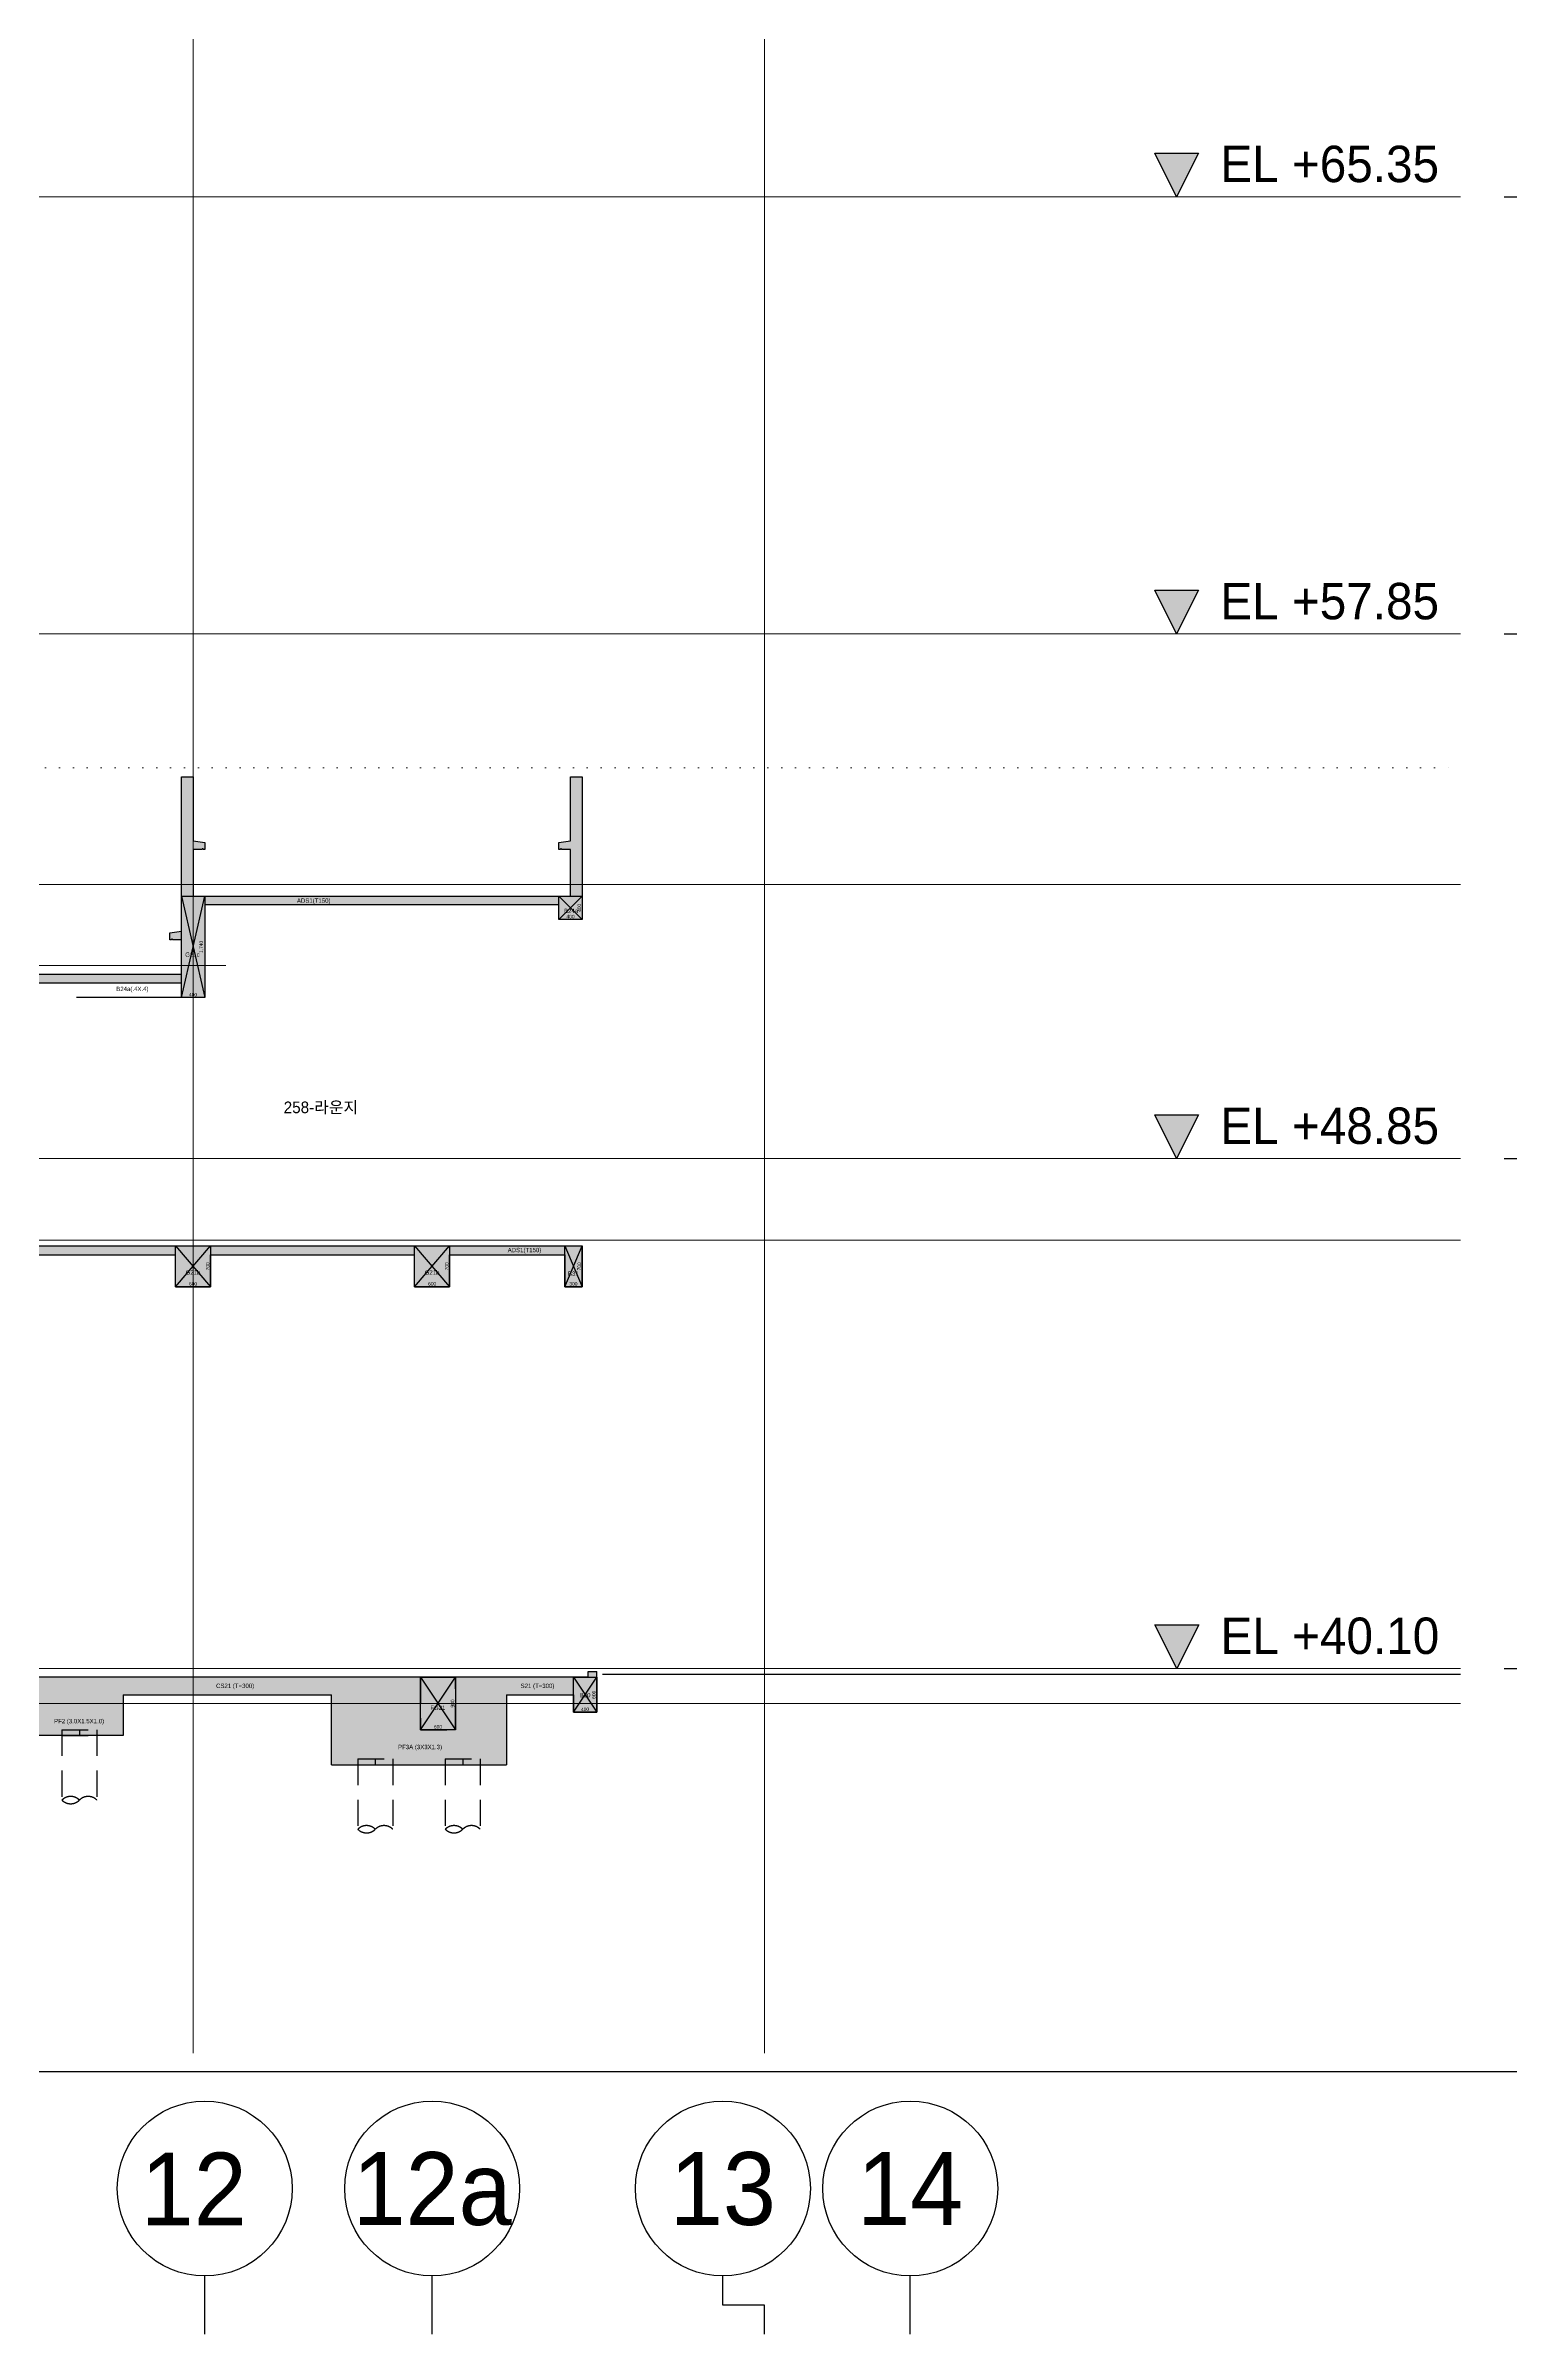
# Model space of a CAD drawing. Header units: millimetres. Extents: x 0 to 841000, y -242618 to -87908.
# Drawn here: x 146369 to 171486, y -166658 to -127398 of the extents above; entities that cross this region are included whole.
import ezdxf
from ezdxf.enums import TextEntityAlignment as Align

# ---------------------------------------------------------------- set-up
doc = ezdxf.new("R2010")
doc.units = ezdxf.units.MM
doc.header["$LTSCALE"] = 250
for name, pattern in [('DOT', [6.35, 0, -6.35]), ('HID', [2.8, 1.8, -1]), ('HIDDEN', [9.525, 6.35, -3.175]), ('PHANTOM2', [31.75, 15.875, -3.175, 3.175, -3.175, 3.175, -3.175])]:
    doc.linetypes.add(name, pattern=pattern)
doc.layers.get('Defpoints').update_dxf_attribs({"color": 151})
for name, color, linetype in [('A-CON', 2, 'Continuous'), ('A-CON-HID', 4, 'HID'), ('A-DIM', 7, 'Continuous'), ('A-SITE', 3, 'PHANTOM2'), ('A-SYM-LEVEL', 7, 'Continuous'), ('구조SOLID', 253, 'Continuous'), ('기초', 5, 'HIDDEN')]:
    doc.layers.add(name, color=color, linetype=linetype)
doc.layers.add('A-SYM-BUB', color=7, linetype='Continuous', lineweight=25)
doc.layers.add('CEN', color=1, linetype='Continuous', lineweight=9)
for name, color, linetype, plot in [('AS-HIDLINE', 205, 'Continuous', False), ('NO-TEXT', 150, 'Continuous', False), ('NOPLOT', 191, 'Continuous', False)]:
    doc.layers.add(name, color=color, linetype=linetype, plot=plot)
doc.styles.add('Gdim', font='Dotum.ttf')
doc.styles.add('Gtx', font='Dotum.ttf')
doc.styles.get("Standard").update_dxf_attribs({"font": 'Dotum.ttf'})
doc.dimstyles.new('G-Xdim', dxfattribs={"dimscale": 30, "dimtxt": 2, "dimasz": 1, "dimexe": 1.2, "dimexo": 1.2, "dimgap": 0, "dimtad": 1, "dimdec": 1, "dimdsep": 46, "dimlunit": 6, "dimtxsty": 'Gdim', "dimcen": 1, "dimse1": 1, "dimse2": 1, "dimsd1": 1, "dimsd2": 1, "dimclrd": 1, "dimclre": 1, "dimclrt": 256, "dimadec": 0, "dimazin": 0, "dimtfac": 1, "dimtdec": 1, "dimtix": 1, "dimtmove": 2, "dimatfit": 1, "dimfxl": 2, "dimtolj": 1, "dimlwd": -1, "dimlwe": -1, "dimarcsym": 0})
doc.dimstyles.new('Gdim250', dxfattribs={"dimscale": 250, "dimtxt": 3, "dimasz": 1.2, "dimexe": 2, "dimexo": 3, "dimgap": 1, "dimtad": 1, "dimdsep": 46, "dimlunit": 6, "dimtxsty": 'Standard', "dimblk1": '_CIDOT', "dimblk2": '_CIDOT', "dimsah": 1, "dimcen": 2.5, "dimdle": 2, "dimclrd": 1, "dimclre": 1, "dimclrt": 3, "dimazin": 2, "dimtfac": 1, "dimtix": 1, "dimtmove": 2, "dimatfit": 3, "dimldrblk": '_CIDOT', "dimfxl": 2, "dimtolj": 1, "dimtzin": 0, "dimarcsym": 0})

# ---------------------------------------------------------------- blocks, each defined once
blk = doc.blocks.new('*D377')
at = {"layer": 'Defpoints', "color": 0, "linetype": 'Continuous', "transparency": 16777216}
for p in [(-400, -1740), (0, -1720), (0, -1740)]:
    blk.add_point(p, dxfattribs=at)
at = {"layer": 'AS-HIDLINE', "linetype": 'Continuous', "transparency": 16777216, "insert": (-200, -1690), "char_height": 60, "attachment_point": 5, "style": 'Gdim'}
blk.add_mtext('\\A1;400', dxfattribs=at)
blk = doc.blocks.new('*D378')
at = {"layer": 'Defpoints', "color": 0, "linetype": 'Continuous', "transparency": 16777216}
for p in [(0, 0), (-20, 0), (0, -1740)]:
    blk.add_point(p, dxfattribs=at)
at = {"layer": 'AS-HIDLINE', "linetype": 'Continuous', "transparency": 16777216, "insert": (-56, -870), "char_height": 60, "attachment_point": 5, "rotation": 90, "style": 'Gdim'}
blk.add_mtext('\\A1;1,740', dxfattribs=at)
blk = doc.blocks.new('*D313')
at = {"layer": 'Defpoints', "color": 0, "linetype": 'Continuous', "transparency": 16777216}
for p in [(-170, -600), (230, -580), (230, -600)]:
    blk.add_point(p, dxfattribs=at)
at = {"layer": 'AS-HIDLINE', "linetype": 'Continuous', "transparency": 16777216, "insert": (30, -550), "char_height": 60, "attachment_point": 5, "style": 'Gdim'}
blk.add_mtext('\\A1;400', dxfattribs=at)
blk = doc.blocks.new('*D314')
at = {"layer": 'Defpoints', "color": 0, "linetype": 'Continuous', "transparency": 16777216}
for p in [(230, 0), (210, 0), (230, -600)]:
    blk.add_point(p, dxfattribs=at)
at = {"layer": 'AS-HIDLINE', "linetype": 'Continuous', "transparency": 16777216, "insert": (180, -300), "char_height": 60, "attachment_point": 5, "rotation": 90, "style": 'Gdim'}
blk.add_mtext('\\A1;600', dxfattribs=at)
blk = doc.blocks.new('*D359')
at = {"layer": 'Defpoints', "color": 0, "linetype": 'Continuous', "transparency": 16777216}
for p in [(-550, -900), (50, -880), (50, -900)]:
    blk.add_point(p, dxfattribs=at)
at = {"layer": 'AS-HIDLINE', "linetype": 'Continuous', "transparency": 16777216, "insert": (-250, -850), "char_height": 60, "attachment_point": 5, "style": 'Gdim'}
blk.add_mtext('\\A1;600', dxfattribs=at)
blk = doc.blocks.new('*D360')
at = {"layer": 'Defpoints', "color": 0, "linetype": 'Continuous', "transparency": 16777216}
for p in [(50, 0), (30, 0), (50, -900)]:
    blk.add_point(p, dxfattribs=at)
at = {"layer": 'AS-HIDLINE', "linetype": 'Continuous', "transparency": 16777216, "insert": (0, -450), "char_height": 60, "attachment_point": 5, "rotation": 90, "style": 'Gdim'}
blk.add_mtext('\\A1;900', dxfattribs=at)
blk = doc.blocks.new('*D311')
at = {"layer": 'Defpoints', "color": 0, "linetype": 'Continuous', "transparency": 16777216}
for p in [(-470, -700), (130, -680), (130, -700)]:
    blk.add_point(p, dxfattribs=at)
at = {"layer": 'AS-HIDLINE', "linetype": 'Continuous', "transparency": 16777216, "insert": (-170, -650), "char_height": 60, "attachment_point": 5, "style": 'Gdim'}
blk.add_mtext('\\A1;600', dxfattribs=at)
blk = doc.blocks.new('*D312')
at = {"layer": 'Defpoints', "color": 0, "linetype": 'Continuous', "transparency": 16777216}
for p in [(130, 0), (110, 0), (130, -700)]:
    blk.add_point(p, dxfattribs=at)
at = {"layer": 'AS-HIDLINE', "linetype": 'Continuous', "transparency": 16777216, "insert": (80, -350), "char_height": 60, "attachment_point": 5, "rotation": 90, "style": 'Gdim'}
blk.add_mtext('\\A1;700', dxfattribs=at)
blk = doc.blocks.new('*D343')
at = {"layer": 'Defpoints', "color": 0, "linetype": 'Continuous', "transparency": 16777216}
for p in [(-470, -700), (130, -680), (130, -700)]:
    blk.add_point(p, dxfattribs=at)
at = {"layer": 'AS-HIDLINE', "linetype": 'Continuous', "transparency": 16777216, "insert": (-170, -650), "char_height": 60, "attachment_point": 5, "style": 'Gdim'}
blk.add_mtext('\\A1;600', dxfattribs=at)
blk = doc.blocks.new('*D344')
at = {"layer": 'Defpoints', "color": 0, "linetype": 'Continuous', "transparency": 16777216}
for p in [(130, 0), (110, 0), (130, -700)]:
    blk.add_point(p, dxfattribs=at)
at = {"layer": 'AS-HIDLINE', "linetype": 'Continuous', "transparency": 16777216, "insert": (80, -350), "char_height": 60, "attachment_point": 5, "rotation": 90, "style": 'Gdim'}
blk.add_mtext('\\A1;700', dxfattribs=at)
blk = doc.blocks.new('A$C481fd194')
blk.add_hatch(color=256).paths.add_polyline_path([(375, 750), (-375, 750), (0, 0)])
blk.add_lwpolyline([(0, 0), (-375, 750), (375, 750), (0, 0)])
blk = doc.blocks.new('A$Cabe7c8e7')
at = {"layer": 'A-SYM-LEVEL'}
for p in [(-4868, 25250), (-4868, 17750), (-4868, 8750), (-4865, 0)]:
    blk.add_blockref('A$C481fd194', p, dxfattribs=at)
at = {"layer": 'A-SYM-LEVEL', "style": 'Gdim'}
for s, p in [('EL +65.35', (-4118, 25500)), ('EL +57.85', (-4118, 18000)), ('EL +48.85', (-4118, 9000)), ('EL +40.10', (-4115, 250))]:
    blk.add_text(s, height=625, dxfattribs=at).set_placement(p)
blk = doc.blocks.new('_CIDOT')
at = {"color": 0, "linetype": 'ByBlock'}
blk.add_line((2, 0), (-1, 0), dxfattribs=at)
at = {"color": 0, "linetype": 'ByBlock', "const_width": 0.5}
blk.add_lwpolyline([(-0.25, 0, 1), (0.25, 0, 1)], format="xyb", close=True, dxfattribs=at)
blk = doc.blocks.new('*D659')
at = {"layer": 'A-DIM', "color": 1, "lineweight": -2, "transparency": 16777216}
for p, q in [((750, -40450), (4618, -40450)), ((4118, -40750), (4118, -48900)), ((750, -49200), (4618, -49200))]:
    blk.add_line(p, q, dxfattribs=at)
at = {"layer": 'Defpoints', "color": 0, "transparency": 16777216}
for p in [(0, -40450), (0, -49200), (4118, -49200)]:
    blk.add_point(p, dxfattribs=at)
at = {"layer": 'A-DIM', "color": 1, "lineweight": -2, "transparency": 16777216, "xscale": 299.9999999999998, "yscale": 299.9999999999998, "zscale": 299.9999999999998}
for p, rotation in [((4118, -40450), 90), ((4118, -49200), 270)]:
    blk.add_blockref('_CIDOT', p, dxfattribs=dict(at, rotation=rotation))
at = {"layer": 'A-DIM', "color": 3, "transparency": 16777216, "insert": (3420, -44825), "char_height": 750, "attachment_point": 5, "rotation": 90}
blk.add_mtext('\\A1;8,750', dxfattribs=at)
blk = doc.blocks.new('*D660')
at = {"layer": 'A-DIM', "color": 1, "lineweight": -2, "transparency": 16777216}
for p, q in [((750, 0), (6618, 0)), ((6118, -300), (6118, -48900)), ((750, -49200), (6618, -49200))]:
    blk.add_line(p, q, dxfattribs=at)
at = {"layer": 'Defpoints', "color": 0, "transparency": 16777216}
for p in [(0, 0), (0, -49200), (6118, -49200)]:
    blk.add_point(p, dxfattribs=at)
at = {"layer": 'A-DIM', "color": 1, "lineweight": -2, "transparency": 16777216, "xscale": 299.9999999999998, "yscale": 299.9999999999998, "zscale": 299.9999999999998}
for p, rotation in [((6118, 0), 90), ((6118, -49200), 270)]:
    blk.add_blockref('_CIDOT', p, dxfattribs=dict(at, rotation=rotation))
at = {"layer": 'A-DIM', "color": 3, "transparency": 16777216, "insert": (5420, -24600), "char_height": 750, "attachment_point": 5, "rotation": 90}
blk.add_mtext('\\A1;49,200', dxfattribs=at)
blk = doc.blocks.new('*D661')
at = {"layer": 'A-DIM', "color": 1, "lineweight": -2, "transparency": 16777216}
for p, q in [((750, -31450), (4618, -31450)), ((4118, -40150), (4118, -31750)), ((750, -40450), (4618, -40450))]:
    blk.add_line(p, q, dxfattribs=at)
at = {"layer": 'Defpoints', "color": 0, "transparency": 16777216}
for p in [(0, -31450), (4118, -31450), (0, -40450)]:
    blk.add_point(p, dxfattribs=at)
at = {"layer": 'A-DIM', "color": 1, "lineweight": -2, "transparency": 16777216, "xscale": 299.9999999999998, "yscale": 299.9999999999998, "zscale": 299.9999999999998}
for p, rotation in [((4118, -31450), 90), ((4118, -40450), 270)]:
    blk.add_blockref('_CIDOT', p, dxfattribs=dict(at, rotation=rotation))
at = {"layer": 'A-DIM', "color": 3, "transparency": 16777216, "insert": (3420, -35950), "char_height": 750, "attachment_point": 5, "rotation": 90}
blk.add_mtext('\\A1;9,000', dxfattribs=at)
blk = doc.blocks.new('*D662')
at = {"layer": 'A-DIM', "color": 1, "lineweight": -2, "transparency": 16777216}
for p, q in [((750, -23950), (4618, -23950)), ((4118, -24250), (4118, -31150)), ((750, -31450), (4618, -31450))]:
    blk.add_line(p, q, dxfattribs=at)
at = {"layer": 'Defpoints', "color": 0, "transparency": 16777216}
for p in [(0, -23950), (0, -31450), (4118, -31450)]:
    blk.add_point(p, dxfattribs=at)
at = {"layer": 'A-DIM', "color": 1, "lineweight": -2, "transparency": 16777216, "xscale": 299.9999999999998, "yscale": 299.9999999999998, "zscale": 299.9999999999998}
for p, rotation in [((4118, -23950), 90), ((4118, -31450), 270)]:
    blk.add_blockref('_CIDOT', p, dxfattribs=dict(at, rotation=rotation))
at = {"layer": 'A-DIM', "color": 3, "transparency": 16777216, "insert": (3420, -27700), "char_height": 750, "attachment_point": 5, "rotation": 90}
blk.add_mtext('\\A1;7,500', dxfattribs=at)
blk = doc.blocks.new('*D663')
at = {"layer": 'A-DIM', "color": 1, "lineweight": -2, "transparency": 16777216}
for p, q in [((750, -16950), (4618, -16950)), ((4118, -23650), (4118, -17250)), ((750, -23950), (4618, -23950))]:
    blk.add_line(p, q, dxfattribs=at)
at = {"layer": 'Defpoints', "color": 0, "transparency": 16777216}
for p in [(0, -16950), (4118, -16950), (0, -23950)]:
    blk.add_point(p, dxfattribs=at)
at = {"layer": 'A-DIM', "color": 1, "lineweight": -2, "transparency": 16777216, "xscale": 299.9999999999998, "yscale": 299.9999999999998, "zscale": 299.9999999999998}
for p, rotation in [((4118, -16950), 90), ((4118, -23950), 270)]:
    blk.add_blockref('_CIDOT', p, dxfattribs=dict(at, rotation=rotation))
at = {"layer": 'A-DIM', "color": 3, "transparency": 16777216, "insert": (3420, -20450), "char_height": 750, "attachment_point": 5, "rotation": 90}
blk.add_mtext('\\A1;7,000', dxfattribs=at)
blk = doc.blocks.new('*D93')
at = {"layer": 'Defpoints', "color": 0, "linetype": 'Continuous', "transparency": 16777216}
for p in [(-300, -700), (0, -680), (0, -700)]:
    blk.add_point(p, dxfattribs=at)
at = {"layer": 'AS-HIDLINE', "linetype": 'Continuous', "transparency": 16777216, "insert": (-150, -650), "char_height": 60, "attachment_point": 5, "style": 'Gdim'}
blk.add_mtext('\\A1;300', dxfattribs=at)
blk = doc.blocks.new('*D94')
at = {"layer": 'Defpoints', "color": 0, "linetype": 'Continuous', "transparency": 16777216}
for p in [(0, 0), (-20, 0), (0, -700)]:
    blk.add_point(p, dxfattribs=at)
at = {"layer": 'AS-HIDLINE', "linetype": 'Continuous', "transparency": 16777216, "insert": (-50, -350), "char_height": 60, "attachment_point": 5, "rotation": 90, "style": 'Gdim'}
blk.add_mtext('\\A1;700', dxfattribs=at)
blk = doc.blocks.new('A$C0084f8d2')
at = {"layer": 'NOPLOT', "linetype": 'HID'}
blk.add_line((-300, 0), (300, 0), dxfattribs=at)
at = {"layer": 'NOPLOT'}
blk.add_line((0, 100), (0, 0), dxfattribs=at)
at = {"layer": '기초', "linetype": 'HID'}
for p, q in [((-300, 100), (300, 100)), ((-300, 100), (-300, -1107, 0)), ((300, 100), (300, -1107, 0))]:
    blk.add_line(p, q, dxfattribs=at)
for centre, start, end in [((-150, -1257, 0), 45, 135), ((-150, -957, 0), 225, 315), ((150, -1257, 0), 45, 135)]:
    blk.add_arc(centre, 212, start, end, dxfattribs=at)
blk = doc.blocks.new('*D299')
at = {"layer": 'Defpoints', "color": 0, "linetype": 'Continuous', "transparency": 16777216}
for p in [(0, -380), (-400, -400), (0, -400)]:
    blk.add_point(p, dxfattribs=at)
at = {"layer": 'AS-HIDLINE', "linetype": 'Continuous', "transparency": 16777216, "insert": (-200, -350), "char_height": 60, "attachment_point": 5, "style": 'Gdim'}
blk.add_mtext('\\A1;400', dxfattribs=at)
blk = doc.blocks.new('*D300')
at = {"layer": 'Defpoints', "color": 0, "linetype": 'Continuous', "transparency": 16777216}
for p in [(0, 0), (-20, 0), (0, -400)]:
    blk.add_point(p, dxfattribs=at)
at = {"layer": 'AS-HIDLINE', "linetype": 'Continuous', "transparency": 16777216, "insert": (-50, -200), "char_height": 60, "attachment_point": 5, "rotation": 90, "style": 'Gdim'}
blk.add_mtext('\\A1;400', dxfattribs=at)
blk = doc.blocks.new('*U131')
at = {"layer": 'AS-HIDLINE', "linetype": 'Continuous'}
for p, q in [((-400, -1740), (0, 0)), ((-400, 0), (0, -1740))]:
    blk.add_line(p, q, dxfattribs=at)
blk.add_lwpolyline([(-400, -1740), (-400, 0), (0, 0), (0, -1740)], close=True, dxfattribs=at)
dim = blk.add_linear_dim(base=(-19.87, 0), p1=(0, -1740), p2=(0, 0), angle=90, dimstyle='G-Xdim', override={"dimtxsty": 'Gdim'}, dxfattribs=at)
dim.commit()
dim.dimension.update_dxf_attribs({"geometry": '*D378', "text_midpoint": (-55.69, -870)})
dim = blk.add_linear_dim(base=(0, -1720.06), p1=(-400, -1740), p2=(0, -1740), dimstyle='G-Xdim', override={"dimtxsty": 'Gdim'}, dxfattribs=at)
dim.commit()
dim.dimension.update_dxf_attribs({"geometry": '*D377', "text_midpoint": (-200, -1690.02)})
blk = doc.blocks.new('*U99')
at = {"layer": 'AS-HIDLINE', "linetype": 'Continuous'}
for p, q in [((-170.09, -600), (229.91, 0)), ((-170.09, 0), (229.91, -600))]:
    blk.add_line(p, q, dxfattribs=at)
blk.add_lwpolyline([(-170.09, -600), (-170.09, 0), (229.91, 0), (229.91, -600)], close=True, dxfattribs=at)
dim = blk.add_linear_dim(base=(210.04, 0), p1=(229.91, -600), p2=(229.91, 0), angle=90, dimstyle='G-Xdim', override={"dimtxsty": 'Gdim'}, dxfattribs=at)
dim.commit()
dim.dimension.update_dxf_attribs({"geometry": '*D314', "text_midpoint": (179.99, -300)})
dim = blk.add_linear_dim(base=(229.91, -580.06), p1=(-170.09, -600), p2=(229.91, -600), dimstyle='G-Xdim', override={"dimtxsty": 'Gdim'}, dxfattribs=at)
dim.commit()
dim.dimension.update_dxf_attribs({"geometry": '*D313', "text_midpoint": (29.91, -550.02)})
blk = doc.blocks.new('*U122')
at = {"layer": 'AS-HIDLINE', "linetype": 'Continuous'}
for p, q in [((-550, -900), (50, 0)), ((-550, 0), (50, -900))]:
    blk.add_line(p, q, dxfattribs=at)
blk.add_lwpolyline([(-550, -900), (-550, 0), (50, 0), (50, -900)], close=True, dxfattribs=at)
dim = blk.add_linear_dim(base=(30.13, 0), p1=(50, -900), p2=(50, 0), angle=90, dimstyle='G-Xdim', override={"dimtxsty": 'Gdim'}, dxfattribs=at)
dim.commit()
dim.dimension.update_dxf_attribs({"geometry": '*D360', "text_midpoint": (0.09, -450)})
dim = blk.add_linear_dim(base=(50, -880.06), p1=(-550, -900), p2=(50, -900), dimstyle='G-Xdim', override={"dimtxsty": 'Gdim'}, dxfattribs=at)
dim.commit()
dim.dimension.update_dxf_attribs({"geometry": '*D359', "text_midpoint": (-250, -850.02)})
blk = doc.blocks.new('*U98')
at = {"layer": 'AS-HIDLINE', "linetype": 'Continuous'}
for p, q in [((-470.09, -700), (129.91, 0)), ((-470.09, 0), (129.91, -700))]:
    blk.add_line(p, q, dxfattribs=at)
blk.add_lwpolyline([(-470.09, -700), (-470.09, 0), (129.91, 0), (129.91, -700)], close=True, dxfattribs=at)
dim = blk.add_linear_dim(base=(110.04, 0), p1=(129.91, -700), p2=(129.91, 0), angle=90, dimstyle='G-Xdim', override={"dimtxsty": 'Gdim'}, dxfattribs=at)
dim.commit()
dim.dimension.update_dxf_attribs({"geometry": '*D312', "text_midpoint": (79.99, -350)})
dim = blk.add_linear_dim(base=(129.91, -680.06), p1=(-470.09, -700), p2=(129.91, -700), dimstyle='G-Xdim', override={"dimtxsty": 'Gdim'}, dxfattribs=at)
dim.commit()
dim.dimension.update_dxf_attribs({"geometry": '*D311', "text_midpoint": (-170.09, -650.02)})
blk = doc.blocks.new('*U114')
at = {"layer": 'AS-HIDLINE', "linetype": 'Continuous'}
for p, q in [((-470.09, -700), (129.91, 0)), ((-470.09, 0), (129.91, -700))]:
    blk.add_line(p, q, dxfattribs=at)
blk.add_lwpolyline([(-470.09, -700), (-470.09, 0), (129.91, 0), (129.91, -700)], close=True, dxfattribs=at)
dim = blk.add_linear_dim(base=(110.04, 0), p1=(129.91, -700), p2=(129.91, 0), angle=90, dimstyle='G-Xdim', override={"dimtxsty": 'Gdim'}, dxfattribs=at)
dim.commit()
dim.dimension.update_dxf_attribs({"geometry": '*D344', "text_midpoint": (79.99, -350)})
dim = blk.add_linear_dim(base=(129.91, -680.06), p1=(-470.09, -700), p2=(129.91, -700), dimstyle='G-Xdim', override={"dimtxsty": 'Gdim'}, dxfattribs=at)
dim.commit()
dim.dimension.update_dxf_attribs({"geometry": '*D343', "text_midpoint": (-170.09, -650.02)})
blk = doc.blocks.new('A$Ca0ef00f6')
at = {"layer": 'A-DIM'}
for base, p1, p2, angle, picture, middle in [((6117.6, -49200), (0, 0), (0, -49200), 90, '*D660', (5419.8, -24600)), ((4117.6, -16950), (0, -23950), (0, -16950), 270, '*D663', (3419.8, -20450)), ((4117.6, -31450), (0, -23950), (0, -31450), 90, '*D662', (3419.8, -27700)), ((4117.6, -31450), (0, -40450), (0, -31450), 270, '*D661', (3419.8, -35950)), ((4117.6, -49200), (0, -40450), (0, -49200), 90, '*D659', (3419.8, -44825))]:
    dim = blk.add_linear_dim(base=base, p1=p1, p2=p2, angle=angle, dimstyle='Gdim250', override={"dimdec": 0}, dxfattribs=at)
    dim.commit()
    dim.dimension.update_dxf_attribs({"geometry": picture, "text_midpoint": middle})
blk = doc.blocks.new('*U95')
at = {"layer": 'AS-HIDLINE', "linetype": 'Continuous'}
for p, q in [((-300, -700), (0, 0)), ((-300, 0), (0, -700))]:
    blk.add_line(p, q, dxfattribs=at)
blk.add_lwpolyline([(-300, -700), (-300, 0), (0, 0), (0, -700)], close=True, dxfattribs=at)
dim = blk.add_linear_dim(base=(-19.87, 0), p1=(0, -700), p2=(0, 0), angle=90, dimstyle='G-Xdim', override={"dimtxsty": 'Gdim'}, dxfattribs=at)
dim.commit()
dim.dimension.update_dxf_attribs({"geometry": '*D94', "text_midpoint": (-49.91, -350)})
dim = blk.add_linear_dim(base=(0, -680.06), p1=(-300, -700), p2=(0, -700), dimstyle='G-Xdim', override={"dimtxsty": 'Gdim'}, dxfattribs=at)
dim.commit()
dim.dimension.update_dxf_attribs({"geometry": '*D93', "text_midpoint": (-150, -650.02)})
blk = doc.blocks.new('*U88')
at = {"layer": 'AS-HIDLINE', "linetype": 'Continuous'}
for p, q in [((-400, -400), (0, 0)), ((-400, 0), (0, -400))]:
    blk.add_line(p, q, dxfattribs=at)
blk.add_lwpolyline([(-400, -400), (-400, 0), (0, 0), (0, -400)], close=True, dxfattribs=at)
dim = blk.add_linear_dim(base=(-19.87, 0), p1=(0, -400), p2=(0, 0), angle=90, dimstyle='G-Xdim', override={"dimtxsty": 'Gdim'}, dxfattribs=at)
dim.commit()
dim.dimension.update_dxf_attribs({"geometry": '*D300', "text_midpoint": (-49.91, -200)})
dim = blk.add_linear_dim(base=(0, -380.06), p1=(-400, -400), p2=(0, -400), dimstyle='G-Xdim', override={"dimtxsty": 'Gdim'}, dxfattribs=at)
dim.commit()
dim.dimension.update_dxf_attribs({"geometry": '*D299', "text_midpoint": (-200, -350.02)})

msp = doc.modelspace()

# ---------------------------------------------------------------- hatches: boundary and pattern name
at = {"layer": '구조SOLID'}
h = msp.add_hatch(color=256, dxfattribs=at)
h.dxf.hatch_style = 1
h.paths.add_polyline_path([(138495.252, -143478.133), (148695.252, -143478.133), (148695.252, -143728.135), (149095.252, -143728.135), (149095.252, -142138.135), (155168.368, -142138.135), (155168.368, -142388.135), (155568.368, -142388.135), (155568.368, -139938.135), (155368.368, -139938.135), (155368.368, -141038.135), (155168.368, -141068.135), (155168.368, -141188.135), (155198.368, -141188.135), (155198.368, -141173.135), (155213.368, -141173.135), (155213.368, -141188.135), (155368.368, -141188.135), (155368.368, -141988.135), (148895.252, -141988.135), (148895.252, -141188.133), (149050.252, -141188.133), (149050.252, -141173.133), (149065.252, -141173.133), (149065.252, -141188.133), (149095.252, -141188.133), (149095.252, -141068.133), (148895.252, -141038.133), (148895.252, -139938.133), (148695.252, -139938.133), (148695.252, -142588.133), (148495.252, -142618.133), (148495.252, -142738.133), (148525.252, -142738.133), (148525.252, -142723.133), (148540.252, -142723.133), (148540.252, -142738.133), (148695.252, -142738.133), (148695.252, -143328.133), (116795.252, -143328.133), (116795.252, -143478.133), (126995.252, -143478.133), (126995.252, -144028.133), (127595.252, -144028.133), (127595.252, -143478.133), (137895.252, -143478.133), (137895.252, -144028.133), (138495.252, -144028.133)])
h = msp.add_hatch(color=256, dxfattribs=at)
h.dxf.hatch_style = 1
h.paths.add_polyline_path([(96395.252, -156688.133), (104195.252, -156688.133), (104195.252, -157888.133), (107195.252, -157888.133), (107195.252, -156688.133), (114995.252, -156688.133), (114995.252, -157888.133), (117995.252, -157888.133), (117995.252, -156688.133), (126995.252, -156688.133), (126995.252, -157288.133), (127595.252, -157288.133), (127595.252, -156688.133), (134195.253, -156688.133), (134195.253, -157288.133), (134795.253, -157288.133), (134795.253, -155688.133), (146195.252, -155688.133), (146195.252, -156388.133), (147695.252, -156388.133), (147695.252, -155688.133), (151270.252, -155688.133), (151270.252, -156888.133), (154270.252, -156888.133), (154270.252, -155688.133), (155418.368, -155688.135), (155418.368, -155988.135), (155818.368, -155988.133), (155818.368, -155288.135), (155668.368, -155288.135), (155668.368, -155388.133), (134795.252, -155388.133), (134795.252, -148138.133), (137995.252, -148138.133), (137995.252, -148688.133), (138595.252, -148688.133), (138595.252, -148138.135), (148595.252, -148138.135), (148595.252, -148688.133), (149195.252, -148688.133), (149195.252, -148138.135), (152695.252, -148138.135), (152695.252, -148688.133), (153295.252, -148688.133), (153295.252, -148138.135), (155268.368, -148138.135), (155268.368, -148688.135), (155568.368, -148688.135), (155568.368, -147988.135), (141295.252, -147988.135), (141295.252, -147903.133), (141095.252, -147903.133), (141095.252, -147988.133), (112795.252, -147988.133), (112795.252, -147788.133), (112595.252, -147788.133), (112595.252, -147988.133), (109595.252, -147988.133), (109595.252, -147788.133), (109395.252, -147788.133), (109395.252, -147988.133), (79095.252, -147988.133), (79095.252, -147916.133), (78895.252, -147916.133), (78895.252, -147988.133), (77495.252, -147988.133), (77495.252, -147888.133), (77295.252, -147888.133), (77295.252, -148588.133), (74095.252, -148588.133), (74095.252, -148088.133), (74250.252, -148088.133), (74250.252, -148073.133), (74295.252, -147968.133), (74095.252, -147938.133), (74095.252, -146538.133), (73895.252, -146538.133), (73895.252, -152088.133), (74145.252, -152088.133), (74145.252, -149288.133), (74495.252, -149288.133), (74495.252, -148738.133), (76845.252, -148738.133), (76845.252, -152823.133), (77045.252, -152823.133), (77045.252, -149288.133), (77145.252, -149288.133), (77145.252, -148738.133), (79745.252, -148738.133), (79745.252, -149288.133), (80445.252, -149288.133), (80445.252, -148138.133), (83795.252, -148138.133), (83795.252, -148688.133), (84395.252, -148688.133), (84395.252, -148138.133), (90895.252, -148138.133), (90895.252, -148888.133), (91195.252, -148888.133), (91195.252, -155388.133), (77045.252, -155388.133), (77045.252, -155268.133), (76845.252, -155268.133), (76845.252, -155388.133), (74895.252, -155388.133), (74895.252, -155513.133), (74595.252, -155513.133), (74595.252, -155688.133), (74295.252, -155688.133), (74295.252, -155863.133), (73995.252, -155863.133), (73995.252, -156288.133), (73545.252, -156288.133), (73545.252, -157288.133), (75045.252, -157288.133), (75045.252, -156288.133), (74195.252, -156288.133), (74195.252, -156095.122), (74892.947, -155688.133), (76845.252, -155688.133), (76845.252, -155988.111), (77245.252, -155988.111), (77245.252, -155688.133), (79345.252, -155688.133), (79345.252, -156388.133), (80845.252, -156388.133), (80845.252, -155688.133), (82595.252, -155688.133), (82595.252, -156688.133), (85595.252, -156688.133), (85595.252, -155688.133), (91195.252, -155688.133), (91195.252, -156388.133), (90595.252, -156388.133), (90595.252, -157088.133), (92095.252, -157088.133), (92095.252, -156688.133), (93395.252, -156688.133), (93395.252, -157888.133), (96395.252, -157888.133)])
h.paths.add_polyline_path([(91495.252, -156388.133), (91495.252, -155713.133), (94487.771, -155713.133), (100245.252, -156288.881), (100245.252, -156388.133)], flags=16)
h.paths.add_polyline_path([(94495.252, -155563.133), (91495.252, -155563.133), (91495.252, -148138.133), (94595.252, -148138.133), (94595.252, -148688.133), (95195.252, -148688.133), (95195.252, -148138.133), (105395.252, -148138.133), (105395.252, -148688.133), (105995.252, -148688.133), (105995.252, -148138.133), (116195.252, -148138.133), (116195.252, -148688.133), (116795.252, -148688.133), (116795.252, -148138.133), (126995.252, -148138.133), (126995.252, -148688.133), (127595.252, -148688.133), (127595.252, -148138.133), (134495.252, -148138.133), (134495.252, -156388.133), (101245.252, -156388.133), (101245.252, -156238.133)], flags=16)
h.paths.add_polyline_path([(79745.252, -148588.133), (77495.252, -148588.133), (77495.252, -148138.133), (79745.252, -148138.133)], flags=16)

# ---------------------------------------------------------------- linework, layer by layer
msp.add_line((182250, -162158.412), (8250, -162158.412))
at = {"layer": 'A-CON'}
for p, q in [((141295.252, -147988.135), (155568.368, -147988.135)), ((155568.368, -148688.135), (155568.368, -147988.135)), ((138595.252, -148138.135), (148595.252, -148138.135)), ((148595.252, -148688.133), (148595.252, -148138.133)), ((149195.252, -148688.133), (149195.252, -148138.133)), ((149195.252, -148138.135), (152695.252, -148138.135)), ((152695.252, -148688.133), (152695.252, -148138.135)), ((153295.252, -148138.135), (155268.368, -148138.135)), ((153295.252, -148688.133), (153295.252, -148138.135)), ((155268.368, -148138.135), (155268.368, -148688.135)), ((148595.252, -148688.133), (149195.252, -148688.133)), ((152695.252, -148688.133), (153295.252, -148688.133)), ((155268.368, -148688.135), (155568.368, -148688.135)), ((155668.368, -155388.133), (134795.252, -155388.133)), ((155668.368, -155388.133), (155668.368, -155288.135)), ((155668.368, -155288.135), (155818.368, -155288.135)), ((155818.368, -155988.133), (155818.368, -155288.135)), ((147695.252, -155688.133), (151270.252, -155688.133)), ((147695.252, -155688.133, 0), (147695.252, -156388.133, 0)), ((154270.252, -155688.133), (155418.368, -155688.135)), ((155418.368, -155688.135), (155418.368, -155988.135)), ((155418.368, -155988.135), (155818.368, -155988.133)), ((147695.252, -156388.133, 0), (146195.252, -156388.133, 0)), ((151270.252, -156888.133), (154270.252, -156888.133))]:
    msp.add_line(p, q, dxfattribs=at)
at = {"layer": 'A-CON', "elevation": 0}
for points in [[(79295.252, -143328.133), (148695.252, -143328.133), (148695.252, -142738.133), (148540.252, -142738.133), (148540.252, -142723.133), (148525.252, -142723.133), (148525.252, -142738.133), (148495.252, -142738.133), (148495.252, -142618.133), (148695.252, -142588.133), (148695.252, -139938.133), (148895.252, -139938.133), (148895.252, -141038.133), (149095.252, -141068.133), (149095.252, -141188.133), (149065.252, -141188.133), (149065.252, -141173.133), (149050.252, -141173.133), (149050.252, -141188.133), (148895.252, -141188.133), (148895.252, -141988.135), (155368.368, -141988.135)], [(155368.368, -141988.135), (155368.368, -141188.135), (155213.368, -141188.135), (155213.368, -141173.135), (155198.368, -141173.135), (155198.368, -141188.135), (155168.368, -141188.135), (155168.368, -141068.135), (155368.368, -141038.135), (155368.368, -139938.135), (155568.368, -139938.135), (155568.368, -142388.135), (155168.368, -142388.135), (155168.368, -142138.135), (149095.252, -142138.135), (149095.252, -143728.135), (148695.252, -143728.135), (148695.252, -143478.133), (138495.252, -143478.133)], [(151270.252, -156888.133), (151270.252, -155688.133)], [(154270.252, -155688.133), (154270.252, -156888.133)]]:
    msp.add_lwpolyline(points, dxfattribs=at)
at = {"layer": 'A-CON-HID', "linetype": 'HID', "elevation": 0}
msp.add_lwpolyline([(152795.252, -155388.134), (152795.252, -156288.134), (153395.252, -156288.134), (153395.252, -155388.134)], close=True, dxfattribs=at)
at = {"layer": 'A-SITE', "linetype": 'Continuous'}
msp.add_line((170632.413, -155338.133), (155918.368, -155338.133), dxfattribs=at)
at = {"layer": 'A-SYM-BUB', "color": 7}
for points in [[(149095.252, -166658.412), (149095.252, -165658.412, -1), (149095.252, -162658.412, -1), (149095.252, -165658.412, 0)], [(152995.252, -166658.412), (152995.252, -165658.412, -1), (152995.252, -162658.412, -1), (152995.252, -165658.412, 0)], [(158695.252, -166658.412), (158695.252, -166158.412), (157981.919, -166158.412), (157981.919, -165658.412, -1), (157981.919, -162658.412, -1), (157981.919, -165658.412, 0)], [(161195.252, -166658.412), (161195.252, -165658.412, -1), (161195.252, -162658.412, -1), (161195.252, -165658.412, 0)]]:
    msp.add_lwpolyline(points, format="xyb", dxfattribs=at)
at = {"layer": 'CEN'}
for p, q in [((148895.252, -161838.133), (148895.252, -103912.586)), ((158695.252, -103912.586), (158695.252, -161838.133)), ((67656.658, -129988.133, 0), (170632.413, -129988.133, 0)), ((67656.658, -137488.133, 0), (170632.413, -137488.133, 0)), ((78054.052, -143178.133), (149455.737, -143178.133)), ((67656.658, -146488.133, 0), (170632.413, -146488.133, 0)), ((19867.587, -155238.133), (170632.413, -155238.133, 0)), ((19867.587, -155838.133), (170632.413, -155838.133))]:
    msp.add_line(p, q, dxfattribs=at)
at = {"layer": 'CEN', "color": 11, "linetype": 'DOT', "ltscale": 0.15}
msp.add_line((19867.587, -139788.133), (170632.413, -139788.133), dxfattribs=at)
at = {"layer": 'CEN', "elevation": 0}
for points in [[(170632.413, -141788.133), (19867.587, -141788.133)], [(170632.413, -147888.133), (19867.587, -147888.133)]]:
    msp.add_lwpolyline(points, dxfattribs=at)
at = {"layer": 'Defpoints'}
msp.add_line((148695.252, -143728.135), (146894.541, -143728.135), dxfattribs=at)

# ---------------------------------------------------------------- block references
at = {"layer": 'A-DIM'}
msp.add_blockref('A$Ca0ef00f6', (170632.413, -106038.133), dxfattribs=at)
at = {"layer": 'A-SYM-LEVEL'}
msp.add_blockref('A$Cabe7c8e7', (170632.413, -155238.133), dxfattribs=at)
at = {"layer": 'AS-HIDLINE', "linetype": 'Continuous'}
for name, p in [('*U131', (149095.252, -141988.133)), ('*U88', (155568.368, -141988.135)), ('*U98', (149065.346, -147988.133)), ('*U114', (153165.346, -147988.133)), ('*U95', (155568.368, -147988.135)), ('*U122', (153345.252, -155388.134)), ('*U99', (155588.462, -155388.135))]:
    msp.add_blockref(name, p, dxfattribs=at)
at = {"layer": '기초'}
for p in [(146945.252, -156388.133, 0), (152020.252, -156888.133), (153520.252, -156888.133)]:
    msp.add_blockref('A$C0084f8d2', p, dxfattribs=at)

# ---------------------------------------------------------------- texts
at = {"layer": 'A-SYM-BUB', "color": 3, "style": 'Gdim'}
for s, p in [('12', (148905.969, -164158.412)), ('12a', (152995.252, -164158.412)), ('13', (157981.919, -164158.412)), ('14', (161195.252, -164158.412))]:
    msp.add_text(s, height=1250, dxfattribs=at).set_placement(p, align=Align.MIDDLE)
at = {"layer": 'AS-HIDLINE', "linetype": 'Continuous', "style": 'Gtx'}
for s, p in [('ADS1(T150)', (150964.314, -142063.514)), ('G21b', (148893.826, -148443.315)), ('G21b', (152993.826, -148443.315)), ('ADS1(T150)', (154578.804, -148058.414)), ('B31', (155416.943, -148463.365)), ('CS21 (T=300)', (149615.821, -155534.921)), ('S21 (T=300)', (154802.053, -155535.025)), ('B20', (155618.393, -155693.726)), ('PF2 (3.0X1.5X1.0)', (146940.145, -156139.84, 0)), ('FG21', (153093.826, -155911.306)), ('PF3A (3X3X1.3)', (152788.266, -156583.811))]:
    msp.add_text(s, height=75, dxfattribs=at).set_placement(p, align=Align.MIDDLE_CENTER)
at = {"layer": 'AS-HIDLINE', "color": 1, "linetype": 'Continuous', "style": 'Gtx'}
for s, p in [('B24a', (155377.918, -142240.267)), ('G21c', (148883.988, -142989.655))]:
    msp.add_text(s, height=75, dxfattribs=at).set_placement(p, align=Align.MIDDLE_CENTER)
at = {"layer": 'Defpoints', "style": 'Gtx'}
msp.add_text('B24a(.4X.4)', height=75, dxfattribs=at).set_placement((147854.176, -143578.719), align=Align.MIDDLE_CENTER)
at = {"layer": 'NO-TEXT', "style": 'Gdim'}
msp.add_text('258-라운지', height=200, dxfattribs=at).set_placement((151087.41, -145608.503), align=Align.MIDDLE)

doc.saveas('drawing.dxf')
